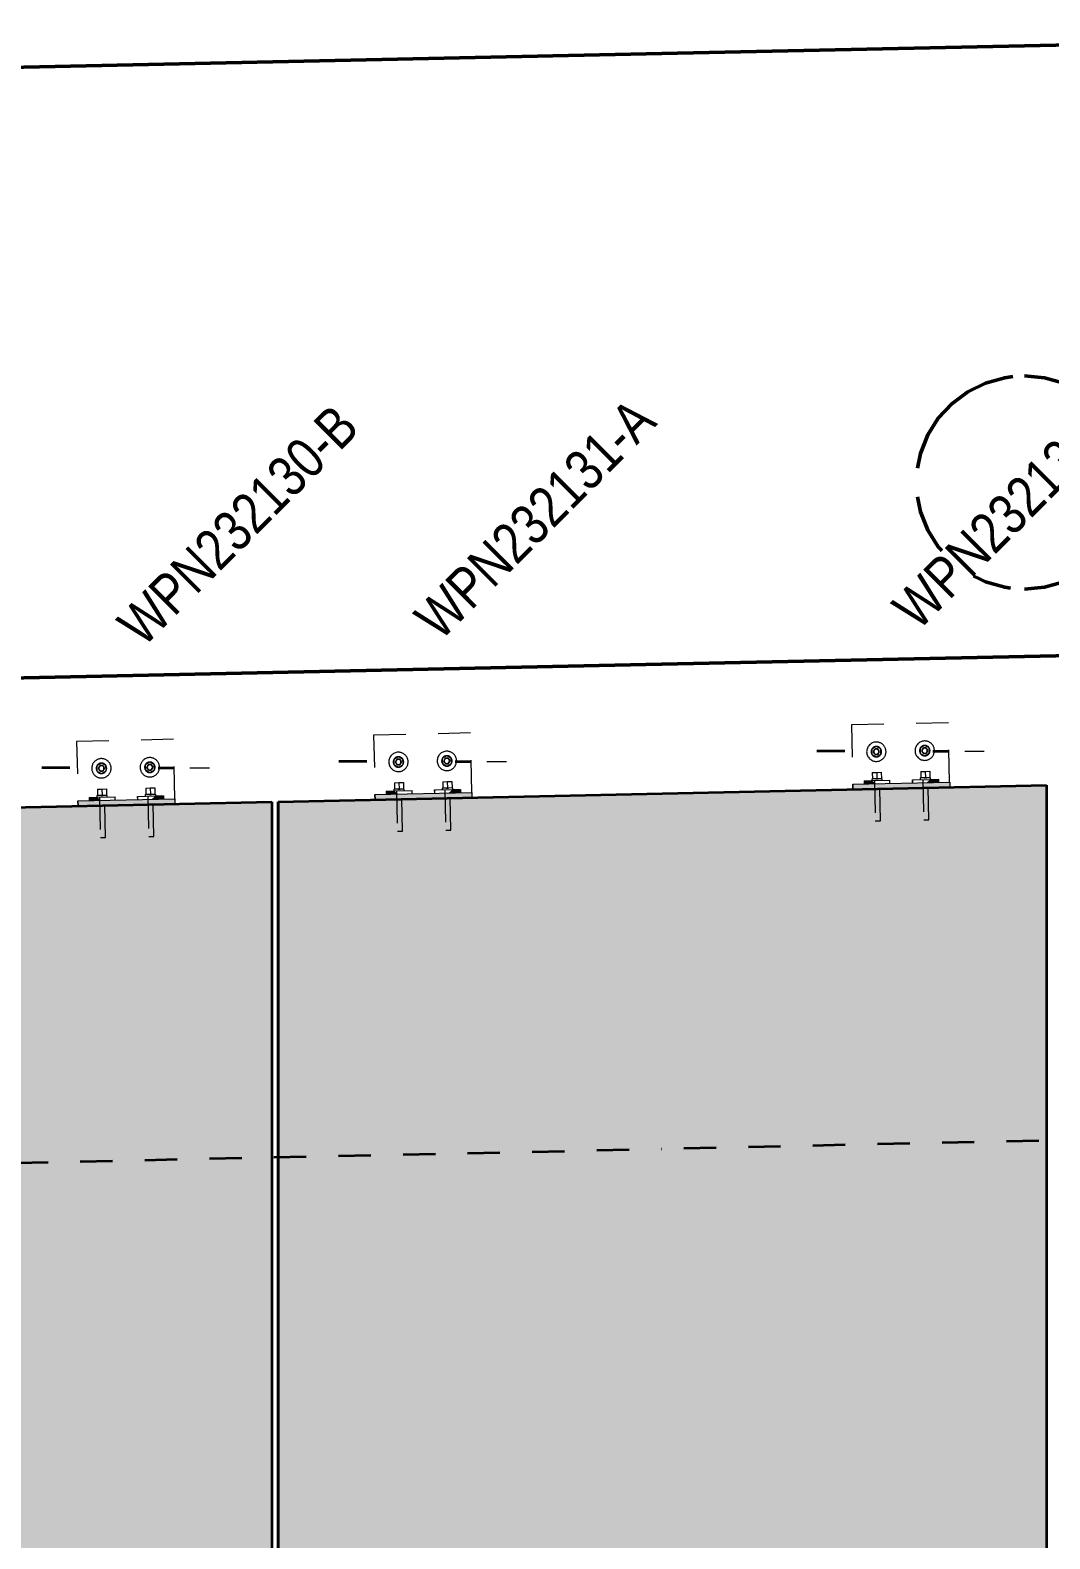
# Model space of a CAD drawing. Header units: metres. Extents: x -1146 to -1084, y 3 to 546.
# Drawn here: x -1091.595 to -1088.437, y 17.28 to 21.95 of the extents above; entities that cross this region are included whole.
import ezdxf

# ---------------------------------------------------------------- set-up
doc = ezdxf.new("R2010")
doc.units = ezdxf.units.M
doc.linetypes.add('JacobsDash', pattern=[0.0045, 0.003, -0.0015])
for name, color, linetype, lineweight in [('A-DETL', 7, 'Continuous', 13), ('A-GENM', 7, 'Continuous', 35), ('S-BEAM', 7, 'Continuous', 50), ('S-FNDN', 7, 'Continuous', 50), ('S-FNDN-HDLN', 7, 'JacobsDash', 18), ('S-FNDN-IDEN', 7, 'Continuous', 18), ('S-FSTN', 7, 'Continuous', 18)]:
    doc.layers.add(name, color=color, linetype=linetype, lineweight=lineweight)
doc.styles.add('Arial Narrow', font='ARIALN.TTF', dxfattribs={"height": 0.125})

# ---------------------------------------------------------------- blocks, each defined once
blk = doc.blocks.new('BR08_20_GEN_WPC_PrecastPanel_Wall__4point - BR08_20_GEN_WPC_PrecastPanel_Wall__4point-8390371-DRG-2873193 - ELEVATION - FASCIA PANEL AT ABUTMENT B')
at = {"layer": 'A-GENM', "true_color": 0xc0c0c0}
for points in [[(-1123.8119, 14.7119), (-1121.432, 14.7156), (-1121.4319, 19.6128), (-1123.8119, 19.5618), (-1123.8119, 18.0756)], [(-1123.812, 19.5618), (-1123.8119, 19.5618), (-1123.5545, 19.5674)], [(-1123.812, 14.7119), (-1123.8119, 14.7119), (-1123.812, 18.0756)]]:
    blk.add_hatch(color=9, dxfattribs=at).paths.add_polyline_path(points)
at = {"layer": 'A-GENM'}
for p, q in [((-1123.8119, 19.5618), (-1121.4319, 19.6128)), ((-1121.4319, 19.6128), (-1121.432, 14.7156)), ((-1123.812, 19.5618), (-1123.8119, 19.5618)), ((-1123.812, 19.5618), (-1123.812, 14.7119)), ((-1123.8119, 14.7119), (-1123.8119, 19.5618))]:
    blk.add_line(p, q, dxfattribs=at)
blk = doc.blocks.new('BR08_20_GEN_WPC_PrecastPanel_Wall__4point - BR08_20_GEN_WPC_PrecastPanel_Wall__4point-8403112-DRG-2873193 - ELEVATION - FASCIA PANEL AT ABUTMENT B')
at = {"layer": 'A-GENM', "true_color": 0xc0c0c0}
h = blk.add_hatch(color=9, dxfattribs=at)
h.paths.add_polyline_path([(-1126.2122, 19.5105), (-1126.212, 19.5105), (-1125.9881, 19.5153)])
h.paths.add_polyline_path([(-1124.4319, 19.5486), (-1124.4319, 19.5486), (-1124.3754, 19.5498)])
blk.add_hatch(color=9, dxfattribs=at).paths.add_polyline_path([(-1126.212, 14.7082), (-1123.8321, 14.7119), (-1123.832, 19.5615), (-1126.212, 19.5105), (-1126.212, 18.0756)])
at = {"layer": 'A-GENM'}
for p, q in [((-1126.212, 19.5105), (-1123.832, 19.5615)), ((-1123.832, 19.5615), (-1123.8321, 14.7119))]:
    blk.add_line(p, q, dxfattribs=at)
blk = doc.blocks.new('20_BR04_Wall_Panel_Bracket_Connection - 20_BR04_Wall_Panel_Bracket_Connection-V4-DRG-2873193 - ELEVATION - FASCIA PANEL AT ABUTMENT B')
at = {"layer": 'S-FSTN', "linetype": 'JacobsDash', "lineweight": 9, "true_color": 0xc0c0c0}
for points in [[(-1123.512, 19.5683), (-1123.212, 19.5747), (-1123.2124, 19.5907), (-1123.5123, 19.5843)], [(-1123.4773, 19.585), (-1123.44, 19.5858), (-1123.4447, 19.5889), (-1123.4503, 19.5935), (-1123.4518, 19.5956), (-1123.4776, 19.595), (-1123.4775, 19.5907)], [(-1123.2844, 19.5891), (-1123.2474, 19.5899), (-1123.2476, 19.5999), (-1123.2733, 19.5994), (-1123.2778, 19.5945), (-1123.2825, 19.5907)]]:
    blk.add_hatch(color=9, dxfattribs=at).paths.add_polyline_path(points)
at = {"layer": 'S-FSTN', "linetype": 'JacobsDash', "lineweight": 9}
for p, q in [((-1123.2165, 19.7746), (-1123.5164, 19.7682)), ((-1123.5164, 19.7682), (-1123.5125, 19.5843)), ((-1123.5164, 19.7682), (-1123.5164, 19.7682)), ((-1123.2126, 19.5907), (-1123.2165, 19.7746)), ((-1123.4397, 19.715), (-1123.4397, 19.715)), ((-1123.2898, 19.7182), (-1123.2898, 19.7182)), ((-1123.4397, 19.693), (-1123.4399, 19.693)), ((-1123.4398, 19.677), (-1123.4396, 19.677)), ((-1123.2897, 19.6962), (-1123.2899, 19.6962)), ((-1123.2898, 19.6802), (-1123.2897, 19.6802)), ((-1123.4395, 19.655), (-1123.4395, 19.655)), ((-1123.2895, 19.6582), (-1123.2895, 19.6582)), ((-1123.5125, 19.5843), (-1123.5123, 19.5843)), ((-1123.5125, 19.5843), (-1123.5122, 19.5683)), ((-1123.5123, 19.5843), (-1123.5125, 19.5843)), ((-1123.4776, 19.595), (-1123.4774, 19.585)), ((-1123.4517, 19.5956), (-1123.3976, 19.5967)), ((-1123.3974, 19.5867), (-1123.3976, 19.5967)), ((-1123.3277, 19.5982), (-1123.3275, 19.5882)), ((-1123.3276, 19.5982), (-1123.2734, 19.5994)), ((-1123.3274, 19.5882), (-1123.3276, 19.5982))]:
    blk.add_line(p, q, dxfattribs=at)
at = {"layer": 'S-FSTN', "lineweight": 9}
for p, q in [((-1123.5123, 19.5843), (-1123.2124, 19.5907)), ((-1123.512, 19.5683), (-1123.5123, 19.5843)), ((-1123.4776, 19.595), (-1123.4518, 19.5956)), ((-1123.4776, 19.595), (-1123.4773, 19.585)), ((-1123.2733, 19.5994), (-1123.2476, 19.5999)), ((-1123.2476, 19.5999), (-1123.2474, 19.5899)), ((-1123.2124, 19.5907), (-1123.212, 19.5747))]:
    blk.add_line(p, q, dxfattribs=at)
at = {"layer": 'S-FSTN', "linetype": 'JacobsDash', "lineweight": 9}
for centre, major_axis, start_param, end_param in [((-1123.4396, 19.685), (0, 0.03), 0.021416, 3.163008), ((-1123.4396, 19.685), (0, 0.03), 3.163008, 6.304601), ((-1123.2896, 19.6882), (0, 0.03), 0.021416, 3.163008), ((-1123.2896, 19.6882), (0, 0.03), 3.163008, 6.304601), ((-1123.4396, 19.685), (0, 0.009), 0.021456, 3.163049), ((-1123.4398, 19.685), (0, 0.008), 0.266021, 2.908995), ((-1123.4397, 19.685), (0, 0.008), 0.021416, 3.163008), ((-1123.4396, 19.685), (0, 0.009), 3.163008, 6.304601), ((-1123.4397, 19.685), (0, 0.008), 3.163008, 6.304601), ((-1123.4398, 19.685), (0, 0.008), 5.822055, 6.028565), ((-1123.4398, 19.685), (0, 0.008), 3.435639, 3.638416), ((-1123.4398, 19.685), (0, 0.008), 3.81113, 4.085683), ((-1123.4398, 19.685), (0, 0.008), 4.89938, 5.091828), ((-1123.4398, 19.685), (0, 0.008), 4.377694, 4.566317), ((-1123.2896, 19.6882), (0, 0.009), 0.021416, 3.163008), ((-1123.2899, 19.6882), (0, 0.008), 0.266021, 2.908995), ((-1123.2897, 19.6882), (0, 0.008), 0.021416, 3.163008), ((-1123.2897, 19.6882), (0, 0.008), 3.163048, 6.30464), ((-1123.2896, 19.6882), (0, 0.009), 3.163008, 6.304601), ((-1123.2899, 19.6882), (0, 0.008), 5.822055, 6.028565), ((-1123.2899, 19.6882), (0, 0.008), 3.435639, 3.638416), ((-1123.2899, 19.6882), (0, 0.008), 5.3767, 5.661706), ((-1123.2899, 19.6882), (0, 0.008), 4.099562, 4.320849), ((-1123.2899, 19.6882), (0, 0.008), 4.644412, 4.823198)]:
    blk.add_ellipse(centre, major_axis=major_axis, ratio=0.999999, start_param=start_param, end_param=end_param, dxfattribs=at)
blk = doc.blocks.new('20_BR04_Wall_Panel_Bracket_Connection - 20_BR04_Wall_Panel_Bracket_Connection-V5-DRG-2873193 - ELEVATION - FASCIA PANEL AT ABUTMENT B')
at = {"layer": 'S-FSTN', "linetype": 'JacobsDash', "lineweight": 9, "true_color": 0xc0c0c0}
for points in [[(-1122.0318, 19.6), (-1121.7319, 19.6064), (-1121.7322, 19.6224), (-1122.0321, 19.616), (-1122.0321, 19.6128)], [(-1121.9972, 19.6167), (-1121.9599, 19.6175), (-1121.9645, 19.6206), (-1121.9701, 19.6252), (-1121.9716, 19.6273), (-1121.9974, 19.6267), (-1121.9973, 19.6224)], [(-1121.8043, 19.6208), (-1121.7672, 19.6216), (-1121.7674, 19.6316), (-1121.7931, 19.6311), (-1121.7976, 19.6262), (-1121.8024, 19.6224)]]:
    blk.add_hatch(color=9, dxfattribs=at).paths.add_polyline_path(points)
at = {"layer": 'S-FSTN', "linetype": 'JacobsDash', "lineweight": 9}
for p, q in [((-1121.7363, 19.8063), (-1122.0363, 19.7999)), ((-1121.7324, 19.6224), (-1121.7363, 19.8063)), ((-1122.0363, 19.7999), (-1122.0323, 19.616)), ((-1122.0363, 19.7999), (-1122.0363, 19.7999)), ((-1121.9595, 19.7247), (-1121.9597, 19.7247)), ((-1121.9596, 19.7467), (-1121.9596, 19.7467)), ((-1121.9596, 19.7087), (-1121.9595, 19.7087)), ((-1121.8096, 19.7279), (-1121.8097, 19.7279)), ((-1121.8097, 19.7119), (-1121.8095, 19.7119)), ((-1121.8096, 19.7499), (-1121.8096, 19.7499)), ((-1121.9593, 19.6867), (-1121.9593, 19.6867)), ((-1121.8094, 19.6899), (-1121.8094, 19.6899)), ((-1122.0323, 19.616), (-1122.0322, 19.616)), ((-1122.0323, 19.616), (-1122.032, 19.6)), ((-1122.0321, 19.616), (-1122.0323, 19.616)), ((-1121.9975, 19.6267), (-1121.9972, 19.6167)), ((-1121.9714, 19.6273), (-1121.9174, 19.6284)), ((-1121.9172, 19.6184), (-1121.9174, 19.6284)), ((-1121.8475, 19.6299), (-1121.8473, 19.6199)), ((-1121.8474, 19.6299), (-1121.7932, 19.6311)), ((-1121.8472, 19.6199), (-1121.8474, 19.6299))]:
    blk.add_line(p, q, dxfattribs=at)
at = {"layer": 'S-FSTN', "lineweight": 9}
for p, q in [((-1122.0321, 19.616), (-1121.7322, 19.6224)), ((-1122.0318, 19.6), (-1122.0321, 19.616)), ((-1121.9974, 19.6267), (-1121.9714, 19.6273)), ((-1121.9974, 19.6267), (-1121.9972, 19.6167)), ((-1121.7931, 19.6311), (-1121.7674, 19.6316)), ((-1121.7674, 19.6316), (-1121.7672, 19.6216)), ((-1121.7322, 19.6224), (-1121.7319, 19.6064))]:
    blk.add_line(p, q, dxfattribs=at)
at = {"layer": 'S-FSTN', "linetype": 'JacobsDash', "lineweight": 9}
for centre, major_axis, start_param, end_param in [((-1121.9594, 19.7167), (0, 0.03), 0.021416, 3.163008), ((-1121.9594, 19.7167), (0, 0.009), 0.021416, 3.163008), ((-1121.9597, 19.7167), (0, 0.008), 0.266021, 2.908995), ((-1121.9595, 19.7167), (0, 0.008), 0.021416, 3.163008), ((-1121.9594, 19.7167), (0, 0.03), 3.163008, 6.304601), ((-1121.9595, 19.7167), (0, 0.008), 3.163048, 6.304641), ((-1121.9594, 19.7167), (0, 0.009), 3.163008, 6.304601), ((-1121.9597, 19.7167), (0, 0.008), 5.822055, 6.028565), ((-1121.9597, 19.7167), (0, 0.008), 3.435639, 3.638416), ((-1121.9597, 19.7167), (0, 0.008), 3.81113, 4.085683), ((-1121.9597, 19.7167), (0, 0.008), 4.89938, 5.091828), ((-1121.9597, 19.7167), (0, 0.008), 4.377694, 4.566317), ((-1121.8095, 19.7199), (0, 0.03), 0.021416, 3.163008), ((-1121.8095, 19.7199), (0, 0.009), 0.021416, 3.163008), ((-1121.8095, 19.7199), (0, 0.008), 0.021416, 3.163008), ((-1121.8097, 19.7199), (0, 0.008), 0.266021, 2.908995), ((-1121.8095, 19.7199), (0, 0.03), 3.163008, 6.304601), ((-1121.8095, 19.7199), (0, 0.009), 3.163008, 6.304601), ((-1121.8095, 19.7199), (0, 0.008), 3.163008, 6.304601), ((-1121.8097, 19.7199), (0, 0.008), 5.822055, 6.028565), ((-1121.8097, 19.7199), (0, 0.008), 3.435639, 3.638416), ((-1121.8097, 19.7199), (0, 0.008), 5.3767, 5.661706), ((-1121.8097, 19.7199), (0, 0.008), 4.099562, 4.320849), ((-1121.8097, 19.7199), (0, 0.008), 4.644412, 4.823198)]:
    blk.add_ellipse(centre, major_axis=major_axis, ratio=0.999999, start_param=start_param, end_param=end_param, dxfattribs=at)
blk = doc.blocks.new('Anchor Bolt -HAB - HAB H16 x 165-V29-DRG-2873193 - ELEVATION - FASCIA PANEL AT ABUTMENT B')
at = {"layer": 'S-FSTN', "linetype": 'JacobsDash', "lineweight": 9}
for p, q in [((-1123.3021, 19.6238), (-1123.2882, 19.6241)), ((-1123.3021, 19.6238), (-1123.3017, 19.6038)), ((-1123.2882, 19.6241), (-1123.2742, 19.6244)), ((-1123.2882, 19.6241), (-1123.2877, 19.6041)), ((-1123.2742, 19.6244), (-1123.2737, 19.6044)), ((-1123.3039, 19.6037), (-1123.3038, 19.5987)), ((-1123.2877, 19.6041), (-1123.3017, 19.6038)), ((-1123.2956, 19.5989), (-1123.293, 19.4738)), ((-1123.2737, 19.6044), (-1123.2877, 19.6041)), ((-1123.277, 19.4742), (-1123.2796, 19.5992)), ((-1123.2715, 19.5994), (-1123.2716, 19.6044))]:
    blk.add_line(p, q, dxfattribs=at)
for centre, major_axis, start_param, end_param in [((-1123.2877, 19.6041), (0.0162, 0.0003), 3.142613, 3.666212), ((-1123.2877, 19.6041), (0.0162, 0.0003), 4.50397, 4.71341), ((-1123.2877, 19.6041), (0.0162, 0.0003), 4.71341, 4.922849), ((-1123.2877, 19.6041), (0.0162, 0.0003), 5.760607, 6.283185), ((-1123.285, 19.474), (0.008, 0.00017), 3.142613, 6.283185)]:
    blk.add_ellipse(centre, major_axis=major_axis, ratio=0.000022, start_param=start_param, end_param=end_param, dxfattribs=at)
blk = doc.blocks.new('Anchor Bolt -HAB - HAB H16 x 165-V30-DRG-2873193 - ELEVATION - FASCIA PANEL AT ABUTMENT B')
at = {"layer": 'S-FSTN', "linetype": 'JacobsDash', "lineweight": 9}
for p, q in [((-1123.4521, 19.6206), (-1123.4381, 19.6209)), ((-1123.4521, 19.6206), (-1123.4517, 19.6006)), ((-1123.4381, 19.6209), (-1123.4241, 19.6212)), ((-1123.4381, 19.6209), (-1123.4377, 19.6009)), ((-1123.4241, 19.6212), (-1123.4237, 19.6012)), ((-1123.4539, 19.6005), (-1123.4538, 19.5955)), ((-1123.4377, 19.6009), (-1123.4517, 19.6006)), ((-1123.4456, 19.5957), (-1123.4429, 19.4706)), ((-1123.4237, 19.6012), (-1123.4343, 19.6009)), ((-1123.4269, 19.4709), (-1123.4296, 19.596)), ((-1123.4214, 19.5962), (-1123.4216, 19.6012))]:
    blk.add_line(p, q, dxfattribs=at)
for centre, major_axis, start_param, end_param in [((-1123.4377, 19.6009), (0.0162, 0.0003), 3.142613, 3.666212), ((-1123.4377, 19.6009), (0.0162, 0.0003), 4.50397, 4.71341), ((-1123.4377, 19.6009), (0.0162, 0.0003), 4.71341, 4.922849), ((-1123.4377, 19.6009), (0.0162, 0.0003), 5.760607, 6.283185), ((-1123.4349, 19.4708), (0.008, 0.00017), 3.142613, 6.283185)]:
    blk.add_ellipse(centre, major_axis=major_axis, ratio=0.000022, start_param=start_param, end_param=end_param, dxfattribs=at)
blk = doc.blocks.new('Anchor Bolt -HAB - HAB H16 x 85-V31-DRG-2873193 - ELEVATION - FASCIA PANEL AT ABUTMENT B')
at = {"layer": 'S-FSTN', "linetype": 'JacobsDash', "lineweight": 9}
for p, q in [((-1123.29, 19.7043), (-1123.3038, 19.696)), ((-1123.3038, 19.696), (-1123.3034, 19.6798)), ((-1123.3034, 19.6798), (-1123.2893, 19.672)), ((-1123.2758, 19.6966), (-1123.29, 19.7043)), ((-1123.2897, 19.7043), (-1123.2897, 19.7043)), ((-1123.2896, 19.672), (-1123.2896, 19.672)), ((-1123.2893, 19.672), (-1123.2755, 19.6804)), ((-1123.2755, 19.6804), (-1123.2758, 19.6966))]:
    blk.add_line(p, q, dxfattribs=at)
for start_param, end_param in [(1.068613, 1.592212), (1.592212, 2.115811), (0.027365, 1.068613), (2.115811, 3.158052), (0.790871, 0.806814), (2.37761, 2.393409), (0.525276, 0.545015), (2.63941, 2.659065), (0.283215, 0.297732), (2.886817, 2.901209), (5.266459, 6.297187), (3.172191, 4.201035), (6.030614, 6.042802), (3.424808, 3.43676), (5.781002, 5.798369), (3.669352, 3.686607), (5.519203, 5.529723), (3.938035, 3.948407), (4.733837, 5.246077), (4.221565, 4.733805)]:
    blk.add_ellipse((-1123.2896, 19.6882), major_axis=(0, 0.0162), ratio=0.999999, start_param=start_param, end_param=end_param, dxfattribs=at)
blk = doc.blocks.new('Anchor Bolt -HAB - HAB H16 x 85-V32-DRG-2873193 - ELEVATION - FASCIA PANEL AT ABUTMENT B')
at = {"layer": 'S-FSTN', "linetype": 'JacobsDash', "lineweight": 9}
for p, q in [((-1123.4399, 19.7011), (-1123.4537, 19.6928)), ((-1123.4537, 19.6928), (-1123.4534, 19.6766)), ((-1123.4534, 19.6766), (-1123.4392, 19.6688)), ((-1123.4258, 19.6934), (-1123.4399, 19.7011)), ((-1123.4397, 19.7011), (-1123.4397, 19.7011)), ((-1123.4396, 19.6688), (-1123.4395, 19.6688)), ((-1123.4392, 19.6688), (-1123.4254, 19.6772)), ((-1123.4254, 19.6772), (-1123.4258, 19.6934))]:
    blk.add_line(p, q, dxfattribs=at)
for start_param, end_param in [(1.07335, 1.592212), (1.592244, 2.111107), (0.027371, 1.068613), (2.115811, 3.158049), (0.790874, 0.806814), (2.37761, 2.393401), (0.525216, 0.545015), (2.63941, 2.659095), (0.283215, 0.297889), (2.886767, 2.901209), (5.266462, 6.297198), (3.172187, 4.201033), (6.030781, 6.042802), (3.424808, 3.436705), (5.781002, 5.798313), (3.669381, 3.686607), (5.519203, 5.529735), (3.93802, 3.948407), (4.733805, 5.247128), (4.220487, 4.733805)]:
    blk.add_ellipse((-1123.4396, 19.685), major_axis=(0, 0.0162), ratio=0.999999, start_param=start_param, end_param=end_param, dxfattribs=at)
blk = doc.blocks.new('20_BR04_Wall_Panel_Bracket_Connection - 20_BR04_Wall_Panel_Bracket_Connection-V33-DRG-2873193 - ELEVATION - FASCIA PANEL AT ABUTMENT B')
at = {"layer": 'S-FSTN', "linetype": 'JacobsDash', "lineweight": 9, "true_color": 0xc0c0c0}
for points in [[(-1125.9121, 19.5169), (-1125.6121, 19.5233), (-1125.6125, 19.5393), (-1125.9124, 19.5329)], [(-1125.8774, 19.5336), (-1125.8401, 19.5344), (-1125.8448, 19.5375), (-1125.8504, 19.5421), (-1125.8519, 19.5442), (-1125.8777, 19.5436), (-1125.8776, 19.5393)], [(-1125.6845, 19.5378), (-1125.6475, 19.5386), (-1125.6477, 19.5486), (-1125.6734, 19.548), (-1125.6779, 19.5432), (-1125.6827, 19.5393)]]:
    blk.add_hatch(color=9, dxfattribs=at).paths.add_polyline_path(points)
at = {"layer": 'S-FSTN', "linetype": 'JacobsDash', "lineweight": 9}
for p, q in [((-1125.9165, 19.7168), (-1125.9166, 19.7168)), ((-1125.6166, 19.7233), (-1125.9165, 19.7168)), ((-1125.9165, 19.7168), (-1125.9126, 19.5329)), ((-1125.6127, 19.5393), (-1125.6166, 19.7233)), ((-1125.8398, 19.6636), (-1125.8398, 19.6636)), ((-1125.6899, 19.6668), (-1125.6899, 19.6668)), ((-1125.8398, 19.6416), (-1125.84, 19.6416)), ((-1125.8399, 19.6256), (-1125.8397, 19.6256)), ((-1125.6898, 19.6448), (-1125.69, 19.6448)), ((-1125.69, 19.6288), (-1125.6898, 19.6288)), ((-1125.8396, 19.6036), (-1125.8396, 19.6036)), ((-1125.6897, 19.6068), (-1125.6896, 19.6068)), ((-1125.9126, 19.5329), (-1125.9125, 19.5329)), ((-1125.9126, 19.5329), (-1125.9123, 19.5169)), ((-1125.9124, 19.5329), (-1125.9126, 19.5329)), ((-1125.8777, 19.5436), (-1125.8775, 19.5336)), ((-1125.8518, 19.5442), (-1125.7977, 19.5453)), ((-1125.7975, 19.5354), (-1125.7977, 19.5453)), ((-1125.7278, 19.5468), (-1125.7276, 19.5369)), ((-1125.7277, 19.5468), (-1125.6735, 19.548)), ((-1125.7275, 19.5369), (-1125.7277, 19.5468))]:
    blk.add_line(p, q, dxfattribs=at)
at = {"layer": 'S-FSTN', "lineweight": 9}
for p, q in [((-1125.9124, 19.5329), (-1125.6125, 19.5393)), ((-1125.9121, 19.5169), (-1125.9124, 19.5329)), ((-1125.8777, 19.5436), (-1125.8519, 19.5442)), ((-1125.8777, 19.5436), (-1125.8774, 19.5336)), ((-1125.6734, 19.548), (-1125.6477, 19.5486)), ((-1125.6477, 19.5486), (-1125.6475, 19.5386)), ((-1125.6125, 19.5393), (-1125.6121, 19.5233))]:
    blk.add_line(p, q, dxfattribs=at)
at = {"layer": 'S-FSTN', "linetype": 'JacobsDash', "lineweight": 9}
for centre, major_axis, start_param, end_param in [((-1125.8397, 19.6336), (0, 0.03), 0.021418, 3.163011), ((-1125.8397, 19.6336), (0, 0.03), 3.163034, 6.304627), ((-1125.6898, 19.6368), (0, 0.03), 0.021418, 3.163011), ((-1125.6898, 19.6368), (0, 0.03), 3.163011, 6.304604), ((-1125.8397, 19.6336), (0, 0.009), 0.021418, 3.163011), ((-1125.8399, 19.6336), (0, 0.008), 0.266023, 2.908997), ((-1125.8398, 19.6336), (0, 0.008), 0.021418, 3.163011), ((-1125.8397, 19.6336), (0, 0.009), 3.163011, 6.304604), ((-1125.8398, 19.6336), (0, 0.008), 3.163011, 6.304604), ((-1125.8399, 19.6336), (0, 0.008), 5.822057, 6.028567), ((-1125.8399, 19.6336), (0, 0.008), 3.435642, 3.638418), ((-1125.8399, 19.6336), (0, 0.008), 3.811133, 4.085686), ((-1125.8399, 19.6336), (0, 0.008), 4.899382, 5.091831), ((-1125.8399, 19.6336), (0, 0.008), 4.377697, 4.566319), ((-1125.6898, 19.6368), (0, 0.009), 0.021418, 3.163011), ((-1125.69, 19.6368), (0, 0.008), 0.266023, 2.908997), ((-1125.6898, 19.6368), (0, 0.008), 0.021418, 3.163011), ((-1125.6898, 19.6368), (0, 0.009), 3.163011, 6.304604), ((-1125.6898, 19.6368), (0, 0.008), 3.163054, 6.304647), ((-1125.69, 19.6368), (0, 0.008), 5.822057, 6.028567), ((-1125.69, 19.6368), (0, 0.008), 3.435642, 3.638418), ((-1125.69, 19.6368), (0, 0.008), 5.376702, 5.661709), ((-1125.69, 19.6368), (0, 0.008), 4.099565, 4.320852), ((-1125.69, 19.6368), (0, 0.008), 4.644414, 4.823201)]:
    blk.add_ellipse(centre, major_axis=major_axis, ratio=0.999999, start_param=start_param, end_param=end_param, dxfattribs=at)
blk = doc.blocks.new('Anchor Bolt -HAB - HAB H16 x 165-V34-DRG-2873193 - ELEVATION - FASCIA PANEL AT ABUTMENT B')
at = {"layer": 'S-FSTN', "linetype": 'JacobsDash', "lineweight": 9}
for p, q in [((-1125.7023, 19.5724), (-1125.6883, 19.5727)), ((-1125.7023, 19.5724), (-1125.7018, 19.5524)), ((-1125.6883, 19.5727), (-1125.6743, 19.573)), ((-1125.6883, 19.5727), (-1125.6878, 19.5527)), ((-1125.6743, 19.573), (-1125.6739, 19.553)), ((-1125.704, 19.5524), (-1125.7039, 19.5474)), ((-1125.6878, 19.5527), (-1125.7018, 19.5524)), ((-1125.6957, 19.5475), (-1125.6931, 19.4224)), ((-1125.6739, 19.553), (-1125.6878, 19.5527)), ((-1125.6771, 19.4228), (-1125.6797, 19.5479)), ((-1125.6716, 19.5481), (-1125.6717, 19.553))]:
    blk.add_line(p, q, dxfattribs=at)
for centre, major_axis, start_param, end_param in [((-1125.6879, 19.5527), (0.0162, 0.0003), 3.142613, 3.666212), ((-1125.6879, 19.5527), (0.0162, 0.0003), 4.50397, 4.71341), ((-1125.6879, 19.5527), (0.0162, 0.0003), 4.71341, 4.922849), ((-1125.6879, 19.5527), (0.0162, 0.0003), 5.760607, 6.283185), ((-1125.6851, 19.4226), (0.008, 0.00017), 3.142613, 6.283185)]:
    blk.add_ellipse(centre, major_axis=major_axis, ratio=0.000022, start_param=start_param, end_param=end_param, dxfattribs=at)
blk = doc.blocks.new('Anchor Bolt -HAB - HAB H16 x 85-V35-DRG-2873193 - ELEVATION - FASCIA PANEL AT ABUTMENT B')
at = {"layer": 'S-FSTN', "linetype": 'JacobsDash', "lineweight": 9}
for p, q in [((-1125.6901, 19.653), (-1125.7039, 19.6446)), ((-1125.7039, 19.6446), (-1125.7035, 19.6284)), ((-1125.7035, 19.6284), (-1125.6894, 19.6207)), ((-1125.6759, 19.6452), (-1125.6901, 19.653)), ((-1125.6898, 19.653), (-1125.6898, 19.653)), ((-1125.6897, 19.6207), (-1125.6897, 19.6207)), ((-1125.6894, 19.6207), (-1125.6756, 19.629)), ((-1125.6756, 19.629), (-1125.6759, 19.6452))]:
    blk.add_line(p, q, dxfattribs=at)
for start_param, end_param in [(1.068616, 1.592215), (1.592215, 2.115814), (0.027367, 1.068616), (2.115814, 3.158055), (0.790874, 0.806817), (2.377613, 2.393412), (0.525278, 0.545017), (2.639412, 2.659067), (0.283218, 0.297734), (2.88682, 2.901212), (5.266462, 6.29719), (3.172194, 4.201038), (6.030616, 6.042804), (3.424811, 3.436763), (5.781005, 5.798372), (3.669355, 3.68661), (5.519206, 5.529726), (3.938038, 3.948409), (4.733807, 5.246047), (4.221568, 4.733807)]:
    blk.add_ellipse((-1125.6898, 19.6368), major_axis=(0, 0.0162), ratio=0.999999, start_param=start_param, end_param=end_param, dxfattribs=at)
blk = doc.blocks.new('Anchor Bolt -HAB - HAB H16 x 85-V36-DRG-2873193 - ELEVATION - FASCIA PANEL AT ABUTMENT B')
at = {"layer": 'S-FSTN', "linetype": 'JacobsDash', "lineweight": 9}
for p, q in [((-1125.84, 19.6498), (-1125.8539, 19.6414)), ((-1125.8539, 19.6414), (-1125.8535, 19.6252)), ((-1125.8535, 19.6252), (-1125.8394, 19.6175)), ((-1125.8259, 19.642), (-1125.84, 19.6498)), ((-1125.8398, 19.6498), (-1125.8398, 19.6498)), ((-1125.8397, 19.6175), (-1125.8397, 19.6175)), ((-1125.8394, 19.6175), (-1125.8255, 19.6258)), ((-1125.8255, 19.6258), (-1125.8259, 19.642))]:
    blk.add_line(p, q, dxfattribs=at)
for start_param, end_param in [(1.073352, 1.592215), (1.592215, 2.111077), (0.027374, 1.068616), (2.115814, 3.158052), (0.790877, 0.806817), (2.377613, 2.393403), (0.525219, 0.545017), (2.639412, 2.659098), (0.283218, 0.297891), (2.88677, 2.901212), (5.266465, 6.297201), (3.172189, 4.201036), (6.030784, 6.042804), (3.424811, 3.436708), (5.781005, 5.798316), (3.669383, 3.68661), (5.519206, 5.529737), (3.938023, 3.948409), (4.733837, 5.24716), (4.22049, 4.733807)]:
    blk.add_ellipse((-1125.8397, 19.6336), major_axis=(0, 0.0162), ratio=0.999999, start_param=start_param, end_param=end_param, dxfattribs=at)
blk = doc.blocks.new('30_SFD_XSO_GeometryDataPoint_xyz_CS - 30_SFD_XSO_GeometryDataPoint_xyz_CS-V62-DRG-2873193 - ELEVATION - FASCIA PANEL AT ABUTMENT B')
at = {"layer": 'S-FNDN', "lineweight": 35}
for p, q in [((-1135.5371, 19.4287), (-1135.624, 19.4287)), ((-1135.2641, 19.4287), (-1135.214, 19.4287))]:
    blk.add_line(p, q, dxfattribs=at)
at = {"layer": 'S-FNDN-HDLN'}
blk.add_line((-1135.1652, 19.4287), (-1135.105, 19.4287), dxfattribs=at)

msp = doc.modelspace()

# ---------------------------------------------------------------- linework, layer by layer
at = {"layer": 'A-DETL', "color": 8, "linetype": 'JacobsDash', "lineweight": 35, "true_color": 0x808080}
for p, q in [((-1086.2715, 18.5594), (-1089.6388, 18.4871)), ((-1102.8374, 18.2038), (-1089.6398, 18.4871))]:
    msp.add_line(p, q, dxfattribs=at)
at = {"layer": 'S-BEAM', "color": 252, "true_color": 0x888888}
for p, q in [((-1086.2705, 21.9502), (-1089.6388, 21.8779)), ((-1102.8374, 21.5945), (-1089.6388, 21.8779)), ((-1089.6388, 19.9875), (-1086.2715, 20.0598)), ((-1089.6398, 19.9875), (-1102.8374, 19.7041)), ((-1089.6388, 19.9875), (-1089.6398, 19.9875))]:
    msp.add_line(p, q, dxfattribs=at)
at = {"layer": 'S-BEAM', "color": 252, "true_color": 0x888888, "flags": 128}
for points in [[(-1088.8471, 20.5942), (-1088.8374, 20.6403), (-1088.815, 20.6971), (-1088.7825, 20.7489), (-1088.7409, 20.7939), (-1088.6915, 20.8306), (-1088.6362, 20.8577), (-1088.5767, 20.8744), (-1088.5516, 20.878)], [(-1088.5152, 20.88), (-1088.4536, 20.8744), (-1088.3942, 20.8577), (-1088.3389, 20.8306), (-1088.2895, 20.7939), (-1088.2479, 20.7489), (-1088.2154, 20.6971), (-1088.193, 20.6403), (-1088.1817, 20.5804), (-1088.1817, 20.5196), (-1088.193, 20.4597), (-1088.2154, 20.4029), (-1088.2479, 20.3511), (-1088.2895, 20.3061), (-1088.3389, 20.2694), (-1088.3942, 20.2423), (-1088.4536, 20.2256), (-1088.5152, 20.22)], [(-1088.5589, 20.2228), (-1088.5767, 20.2256), (-1088.6362, 20.2423), (-1088.6915, 20.2694), (-1088.7409, 20.3061), (-1088.7825, 20.3511), (-1088.815, 20.4029), (-1088.8374, 20.4597), (-1088.8471, 20.5056)]]:
    msp.add_lwpolyline(points, dxfattribs=at)

# ---------------------------------------------------------------- block references
at = {"layer": 'A-GENM'}
for name in ['BR08_20_GEN_WPC_PrecastPanel_Wall__4point - BR08_20_GEN_WPC_PrecastPanel_Wall__4point-8390371-DRG-2873193 - ELEVATION - FASCIA PANEL AT ABUTMENT B', 'BR08_20_GEN_WPC_PrecastPanel_Wall__4point - BR08_20_GEN_WPC_PrecastPanel_Wall__4point-8403112-DRG-2873193 - ELEVATION - FASCIA PANEL AT ABUTMENT B']:
    msp.add_blockref(name, (32.985, 0), dxfattribs=at)
at = {"layer": 'S-FNDN-HDLN'}
for p in [(46.465, 0.2894), (44.0649, 0.2381), (44.9848, 0.2577)]:
    msp.add_blockref('30_SFD_XSO_GeometryDataPoint_xyz_CS - 30_SFD_XSO_GeometryDataPoint_xyz_CS-V62-DRG-2873193 - ELEVATION - FASCIA PANEL AT ABUTMENT B', p, dxfattribs=at)
at = {"layer": 'S-FSTN', "linetype": 'JacobsDash', "lineweight": 9}
for name, p in [('20_BR04_Wall_Panel_Bracket_Connection - 20_BR04_Wall_Panel_Bracket_Connection-V5-DRG-2873193 - ELEVATION - FASCIA PANEL AT ABUTMENT B', (32.985, 0)), ('20_BR04_Wall_Panel_Bracket_Connection - 20_BR04_Wall_Panel_Bracket_Connection-V33-DRG-2873193 - ELEVATION - FASCIA PANEL AT ABUTMENT B', (34.4652, 0.0317)), ('20_BR04_Wall_Panel_Bracket_Connection - 20_BR04_Wall_Panel_Bracket_Connection-V4-DRG-2873193 - ELEVATION - FASCIA PANEL AT ABUTMENT B', (32.985, 0)), ('Anchor Bolt -HAB - HAB H16 x 85-V32-DRG-2873193 - ELEVATION - FASCIA PANEL AT ABUTMENT B', (34.4652, 0.0317)), ('Anchor Bolt -HAB - HAB H16 x 85-V31-DRG-2873193 - ELEVATION - FASCIA PANEL AT ABUTMENT B', (34.4652, 0.0317)), ('Anchor Bolt -HAB - HAB H16 x 85-V36-DRG-2873193 - ELEVATION - FASCIA PANEL AT ABUTMENT B', (34.4652, 0.0317)), ('Anchor Bolt -HAB - HAB H16 x 85-V35-DRG-2873193 - ELEVATION - FASCIA PANEL AT ABUTMENT B', (34.4652, 0.0317)), ('Anchor Bolt -HAB - HAB H16 x 85-V32-DRG-2873193 - ELEVATION - FASCIA PANEL AT ABUTMENT B', (32.985, 0)), ('Anchor Bolt -HAB - HAB H16 x 85-V31-DRG-2873193 - ELEVATION - FASCIA PANEL AT ABUTMENT B', (32.985, 0)), ('Anchor Bolt -HAB - HAB H16 x 165-V30-DRG-2873193 - ELEVATION - FASCIA PANEL AT ABUTMENT B', (32.985, 0)), ('Anchor Bolt -HAB - HAB H16 x 165-V29-DRG-2873193 - ELEVATION - FASCIA PANEL AT ABUTMENT B', (32.985, 0)), ('Anchor Bolt -HAB - HAB H16 x 165-V29-DRG-2873193 - ELEVATION - FASCIA PANEL AT ABUTMENT B', (34.3152, 0.0285)), ('Anchor Bolt -HAB - HAB H16 x 165-V29-DRG-2873193 - ELEVATION - FASCIA PANEL AT ABUTMENT B', (34.4652, 0.0317)), ('Anchor Bolt -HAB - HAB H16 x 165-V34-DRG-2873193 - ELEVATION - FASCIA PANEL AT ABUTMENT B', (34.3152, 0.0285)), ('Anchor Bolt -HAB - HAB H16 x 165-V34-DRG-2873193 - ELEVATION - FASCIA PANEL AT ABUTMENT B', (34.4652, 0.0317))]:
    msp.add_blockref(name, p, dxfattribs=at)

# ---------------------------------------------------------------- texts
at = {"layer": 'S-FNDN-IDEN', "lineweight": 9, "insert": (-1091.3336, 20.1248), "char_height": 0.125, "attachment_point": 1, "rotation": 45, "style": 'Arial Narrow', "bg_fill": 3, "box_fill_scale": 1, "bg_fill_color": 256, "bg_fill_true_color": 13158600, "bg_fill_transparency": 0}
msp.add_mtext('WPN232130-B', dxfattribs=at)

# ---------------------------------------------------------------- next in the draw order: texts
at = {"layer": 'S-FNDN-IDEN', "lineweight": 9, "char_height": 0.125, "attachment_point": 1, "rotation": 45, "style": 'Arial Narrow', "bg_fill": 3, "box_fill_scale": 1, "bg_fill_color": 256, "bg_fill_true_color": 13158600, "bg_fill_transparency": 0}
for s, insert in [('WPN232131-B', (-1088.9335, 20.1762)), ('WPN232131-A', (-1090.4136, 20.1445))]:
    msp.add_mtext(s, dxfattribs=dict(at, insert=insert))

doc.saveas('drawing.dxf')
